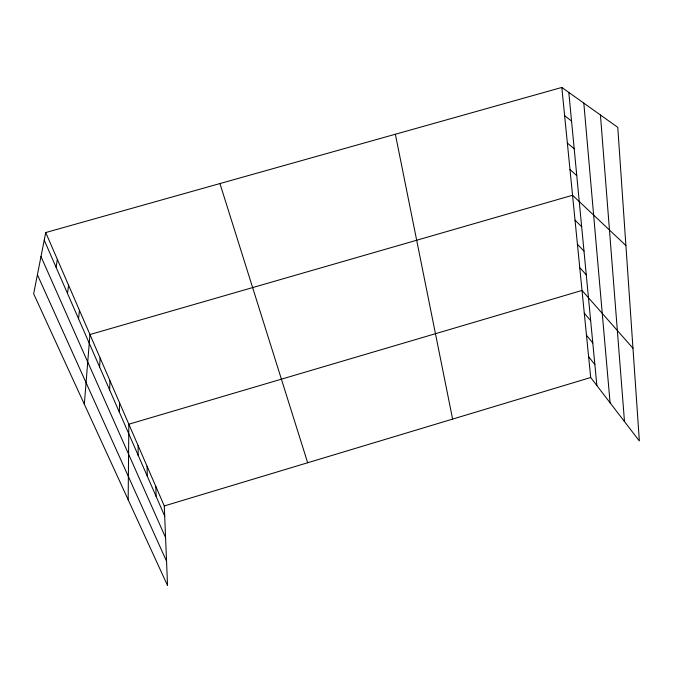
<?xml version="1.0" encoding="UTF-8"?>
<svg xmlns="http://www.w3.org/2000/svg" width="673" height="673" viewBox="0 0 673 673"><rect width="100%" height="100%" fill="white"/><g stroke="black" fill="none" stroke-linecap="round" stroke-linejoin="round"><path stroke-width="1.01" d="M128.164 499.736L128.837 424.209L582.019 290.442L632.973 348.252M119.34 412.17L119.567 402.816M109.623 389.928L110.002 380.767M99.604 366.962L100.134 358.011M84.327 404.204L89.955 334.531L572.555 195.254L625.898 245.51M78.556 318.766L79.439 310.278M67.502 293.445L68.579 285.226M56.061 267.257L57.348 259.332M45.73 232.547L33.65 293.773L167.552 585.56L164.279 505.945L45.73 232.547L561.82 87.44L617.772 127.348L639.35 440.975L590.684 377.511L561.82 87.44M164.279 505.945L590.684 377.511M564.639 115.706L571.545 121.064M567.356 143.071L574.204 148.775M569.997 169.579L576.769 175.594M575.028 220.138L581.665 226.734M577.426 244.282L584.004 251.13M579.756 267.703L586.267 274.794M584.282 313.181L590.667 320.701M586.477 335.247L592.795 342.969M588.614 356.682L594.865 364.589M37.402 274.744L166.551 561.206M40.994 256.564L165.583 537.618M44.233 240.16L164.692 516.04M219.945 183.561L307.67 462.755M395.371 134.238L452.618 419.094M568.803 92.42L596.875 385.587M583.827 103.137L610.083 402.799M600.434 114.982L624.494 421.601M155.816 486.419L156.111 496.396M147.093 466.305L147.269 476.148M138.108 445.576L138.158 455.268"/></g></svg>
